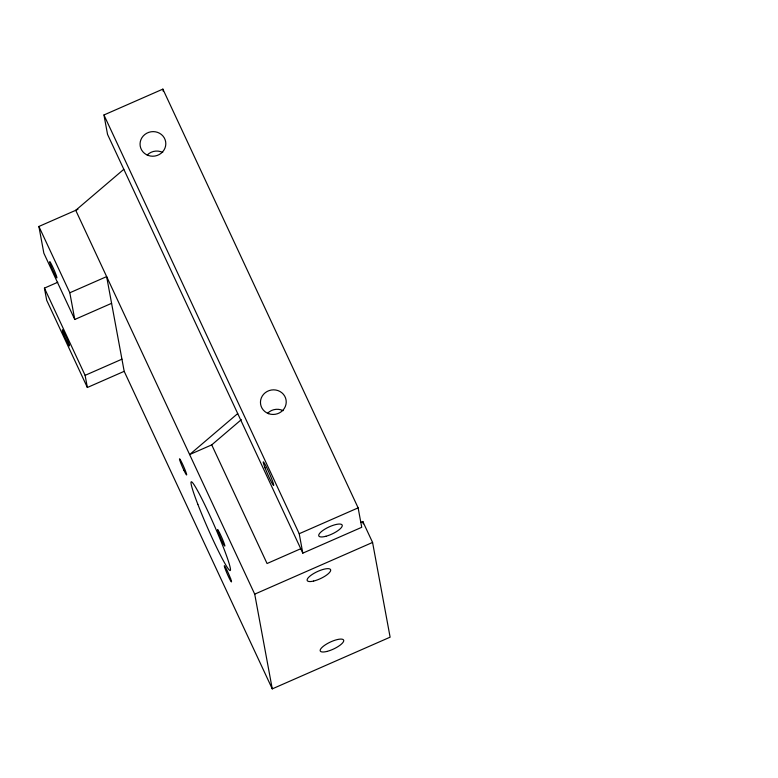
<?xml version="1.0" encoding="UTF-8"?>
<svg xmlns="http://www.w3.org/2000/svg" width="778" height="778" viewBox="0 0 778 778"><rect width="100%" height="100%" fill="white"/><g stroke="black" fill="none" stroke-linecap="round" stroke-linejoin="round"><path stroke-width="1.17" d="M123.819 169.303L75.729 210.303L254.717 594.149L272.261 688.88L390.118 637.172L372.574 542.441L362.811 521.503L360.613 522.476M237.718 413.565L189.628 454.576L211.733 444.88L241.326 419.643M103.941 114.979L162.874 89.12L358.133 507.869L361.731 527.299L302.807 553.148L107.549 134.409L103.941 114.979L299.209 533.718L302.807 553.148M111.594 303.323L74.766 319.486L43.85 253.181L38.9 226.466L77.936 209.34M74.766 319.486L69.816 292.771L106.644 276.608L124.188 371.33L87.36 387.493L46.68 300.25L44.434 288.113L57.776 282.258M87.36 387.493L85.113 375.346L121.942 359.183M299.209 533.718L358.133 507.869M301.174 548.548L267.058 563.525L211.733 444.88M254.717 594.149L372.574 542.441M124.188 371.33L272.261 688.88M38.9 226.466L69.816 292.771M44.434 288.113L85.113 375.346M362.811 521.503L363.248 523.876M162.874 89.12L163.292 91.405M267.622 413.244A12.905 12.283 -10.5 0 1 283.124 410.677M147.217 155.017A12.905 12.283 -10.5 0 1 162.719 152.459M217.801 529.837L217.772 529.876A8.869 0.652 66.3 0 0 219.902 536.46A8.869 0.652 66.3 0 0 224.404 545.709L224.618 545.971A8.869 0.652 66.3 0 0 222.625 539.514A8.869 0.652 66.3 0 0 217.918 530.003L217.801 529.837M184.046 470.534L183.579 469.562A8.869 0.652 66.3 0 1 179.504 459.205A8.869 0.652 66.3 0 1 182.587 464.213L183.063 465.234A8.869 0.652 66.3 0 1 186.662 474.561A8.869 0.652 66.3 0 1 184.046 470.534M230.619 578.696L230.424 578.21A8.869 0.652 66.3 0 0 225.669 567.6A8.869 0.652 66.3 0 0 224.774 567.677L225.037 568.436A8.869 0.652 66.3 0 0 230.103 579.902A8.869 0.652 66.3 0 0 230.745 579.056L230.619 578.696M265.026 467.811A12.905 0.943 66.3 0 0 273.623 485.462A12.905 0.943 66.3 0 0 266.737 467.656A12.905 0.943 66.3 0 0 265.026 467.811M325.904 536.275A12.905 3.841 -25 0 0 342.184 525.092A12.905 3.841 -25 0 0 323.327 530.149A12.905 3.841 -25 0 0 325.904 536.275M197.845 504.329A48.392 3.54 66.3 0 0 230.103 570.546A48.392 3.54 66.3 0 0 204.293 503.745A48.392 3.54 66.3 0 0 197.845 504.329M326.663 651.497A12.905 3.841 -25 0 0 343.72 640.372A12.905 3.841 -25 0 0 325.418 644.768A12.905 3.841 -25 0 0 326.663 651.497M313.622 581.059A12.905 3.841 -25 0 0 330.679 569.943A12.905 3.841 -25 0 0 312.377 574.329A12.905 3.841 -25 0 0 313.622 581.059M268.692 413.702A12.905 12.283 -10.5 0 0 286.08 400.048A12.905 12.283 -10.5 0 0 265.269 392.696A12.905 12.283 -10.5 0 0 268.692 413.702M148.287 155.474A12.905 12.283 -10.5 0 0 165.665 141.82A12.905 12.283 -10.5 0 0 144.854 134.477A12.905 12.283 -10.5 0 0 148.287 155.474M63.047 332.488A8.869 0.652 66.3 0 0 69.242 345.782A8.869 0.652 66.3 0 0 65.401 335.124A8.869 0.652 66.3 0 0 63.047 332.488M50.444 264.481A8.869 0.652 66.3 0 0 56.648 277.775A8.869 0.652 66.3 0 0 52.807 267.117A8.869 0.652 66.3 0 0 50.444 264.481"/></g></svg>
